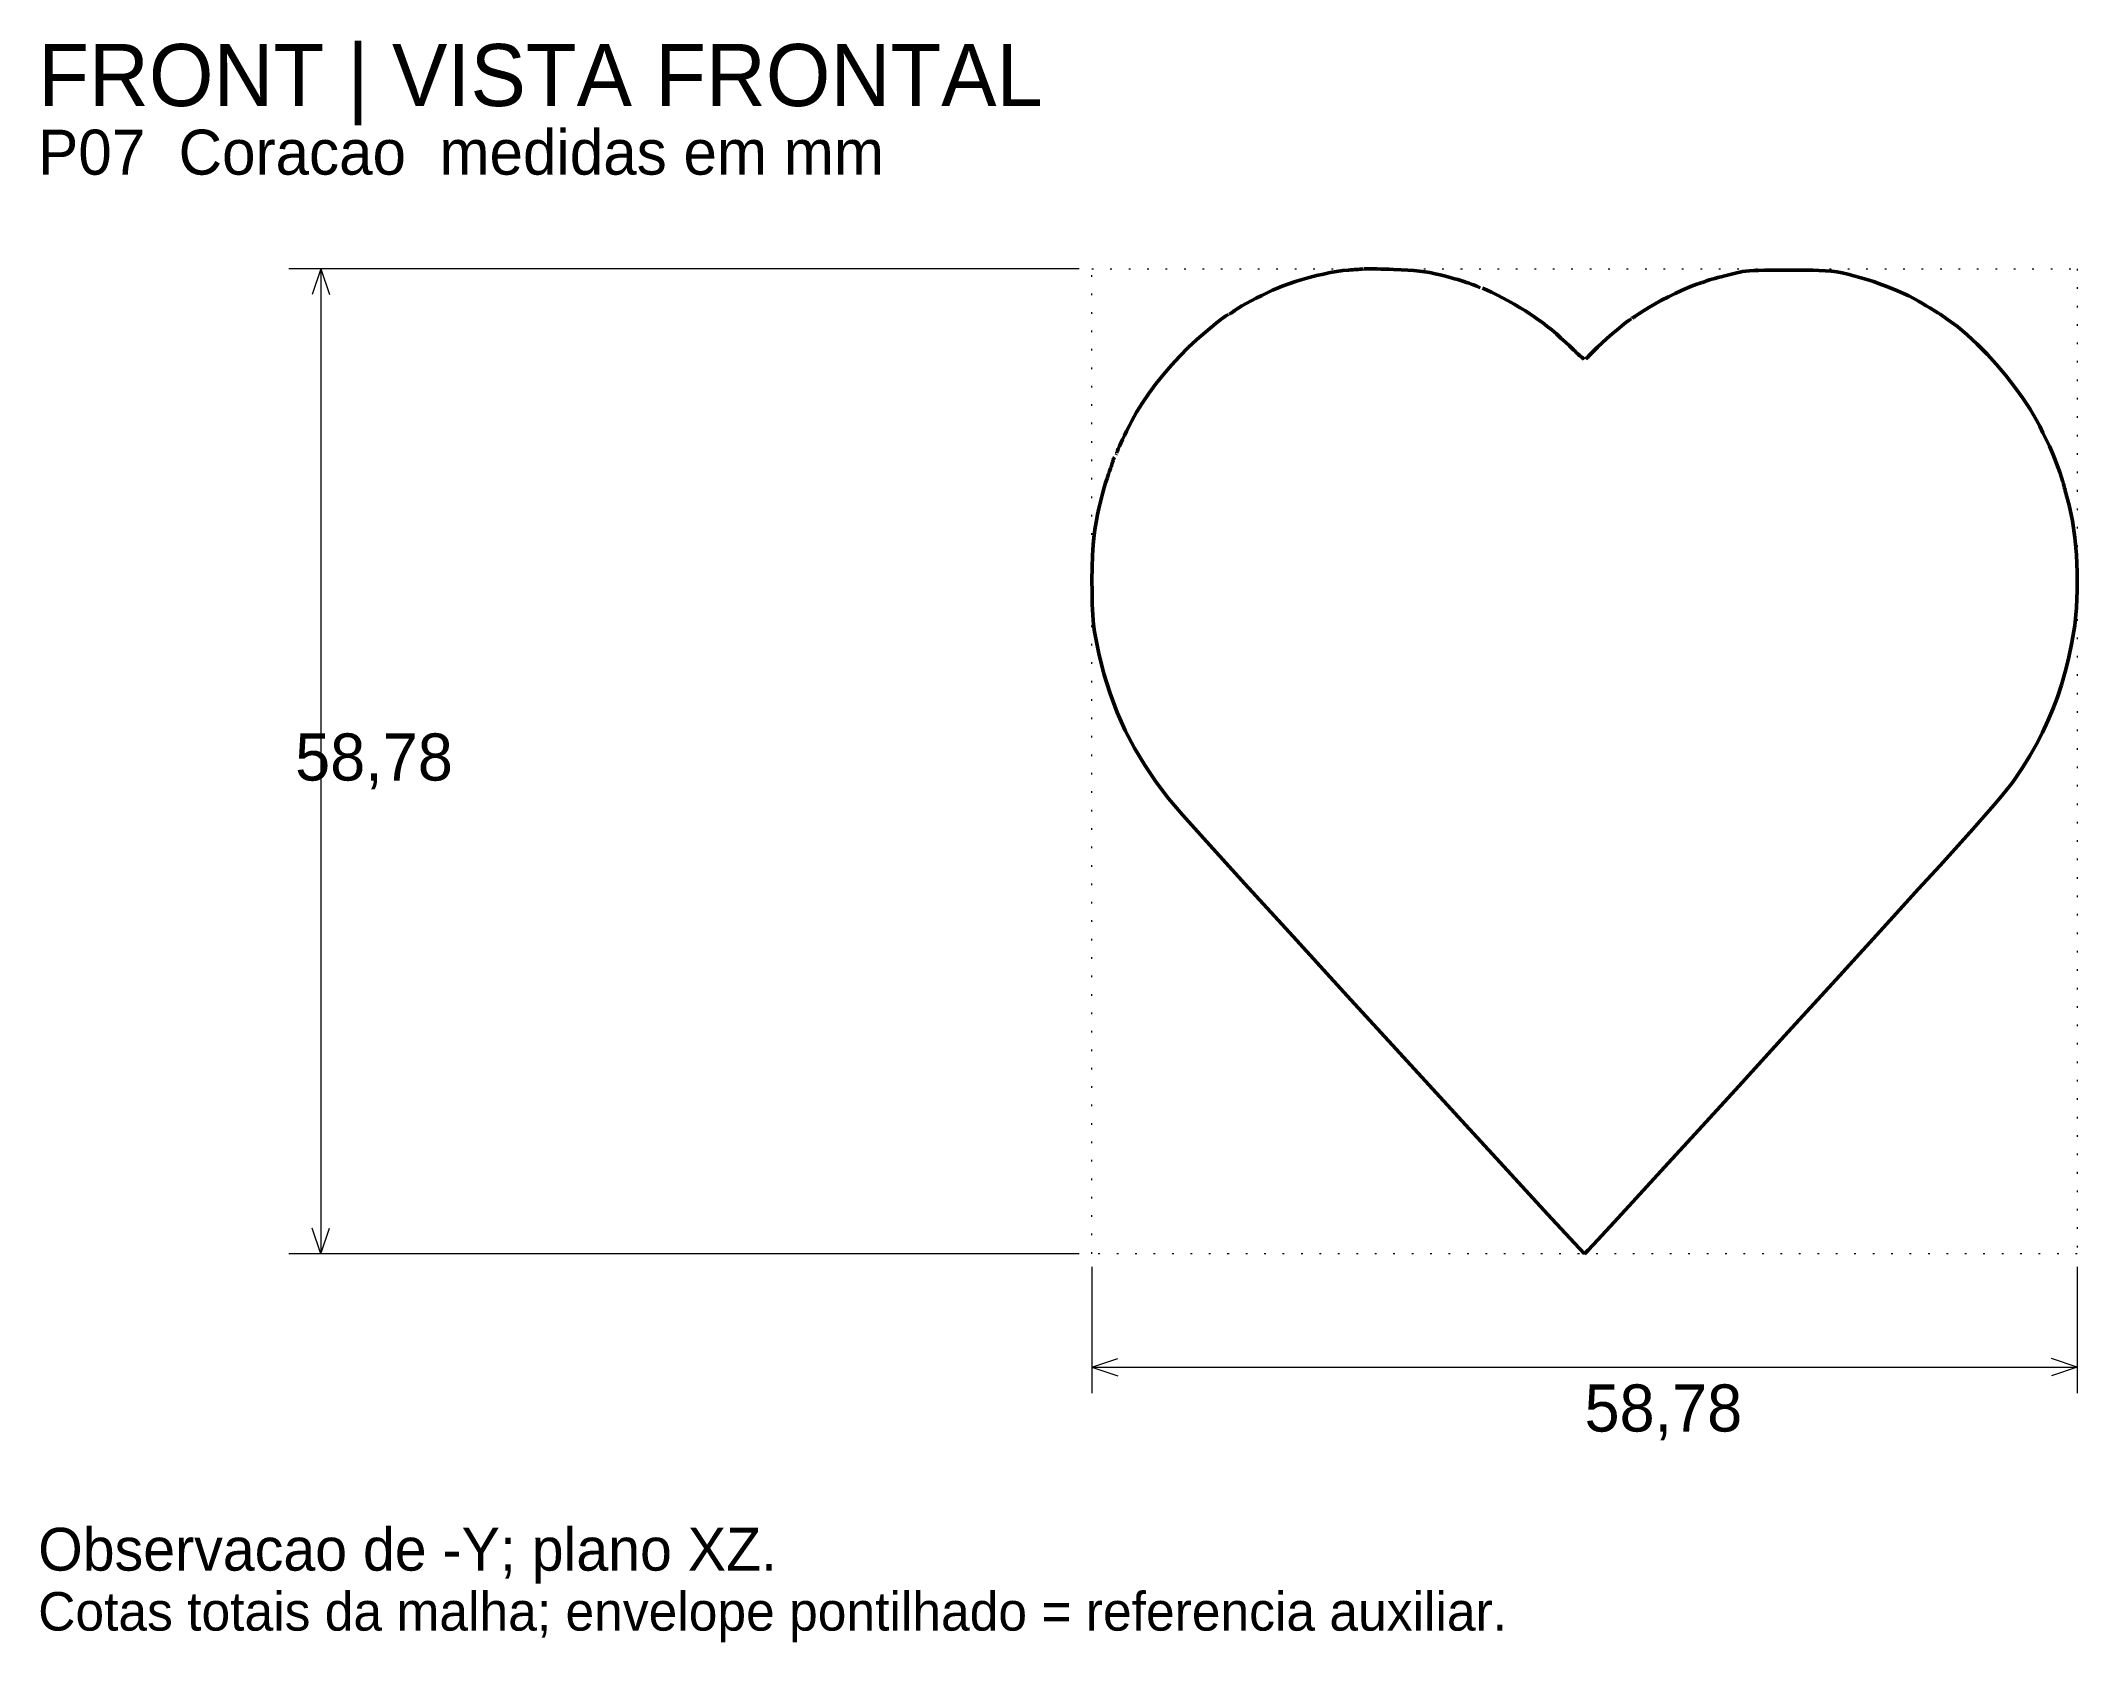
# Model space of a CAD drawing. Header units: millimetres. Extents: x 5 to 127, y 2 to 97.
import ezdxf

# ---------------------------------------------------------------- set-up
doc = ezdxf.new("R2010")
doc.units = ezdxf.units.MM
doc.linetypes.add('DOTTED', pattern=[1, 0, -1])
doc.linetypes.add('HIDDEN', pattern=[4.5, 3, -1.5])
for name, color, linetype, lineweight in [('HIDDEN', 8, 'HIDDEN', 25), ('REFERENCE', 8, 'DOTTED', 13), ('TEXT', 7, 'CONTINUOUS', 18), ('THIN', 7, 'CONTINUOUS', 18), ('VISIBLE', 7, 'CONTINUOUS', 50)]:
    doc.layers.add(name, color=color, linetype=linetype, lineweight=lineweight)

msp = doc.modelspace()

# ---------------------------------------------------------------- linework, layer by layer
at = {"layer": 'HIDDEN'}
for p, q in [((78.8, 82.55), (79.08, 82.67)), ((79.08, 82.67), (79.46, 82.81)), ((79.46, 82.81), (79.86, 82.94)), ((79.86, 82.94), (80.27, 83.07)), ((80.27, 83.07), (80.69, 83.19)), ((80.69, 83.19), (81.11, 83.3)), ((81.11, 83.3), (81.53, 83.39)), ((81.53, 83.39), (81.93, 83.47)), ((81.93, 83.47), (82.32, 83.54)), ((82.32, 83.54), (82.69, 83.59)), ((82.69, 83.59), (83.03, 83.62)), ((83.03, 83.62), (83.16, 83.63)), ((83.16, 83.63), (83.28, 83.64)), ((83.28, 83.64), (83.39, 83.65)), ((83.39, 83.65), (83.51, 83.66)), ((83.51, 83.66), (83.61, 83.66)), ((83.61, 83.66), (83.7, 83.67)), ((83.7, 83.67), (83.79, 83.68)), ((83.79, 83.68), (83.85, 83.68)), ((83.85, 83.68), (83.91, 83.69)), ((83.94, 83.7), (83.99, 83.7)), ((83.99, 83.7), (84.2, 83.7)), ((84.2, 83.7), (84.35, 83.69)), ((84.35, 83.69), (84.53, 83.69)), ((84.53, 83.69), (84.73, 83.69)), ((84.73, 83.69), (84.96, 83.68)), ((84.96, 83.68), (85.2, 83.68)), ((85.2, 83.68), (85.46, 83.67)), ((85.46, 83.67), (85.72, 83.66)), ((85.72, 83.66), (86.17, 83.64)), ((86.17, 83.64), (86.57, 83.62)), ((86.57, 83.62), (86.93, 83.59)), ((86.93, 83.59), (87.27, 83.56)), ((87.27, 83.56), (87.58, 83.52)), ((87.58, 83.52), (87.89, 83.47)), ((87.89, 83.47), (88.19, 83.41)), ((88.19, 83.41), (88.5, 83.34)), ((88.5, 83.34), (88.82, 83.26)), ((88.82, 83.26), (89.16, 83.17)), ((89.16, 83.17), (89.36, 83.11)), ((89.36, 83.11), (89.55, 83.06)), ((89.55, 83.06), (89.73, 83)), ((89.73, 83), (89.91, 82.95)), ((89.91, 82.95), (90.07, 82.89)), ((90.07, 82.89), (90.22, 82.84)), ((90.22, 82.84), (90.35, 82.79)), ((90.35, 82.79), (90.48, 82.75)), ((90.48, 82.75), (90.59, 82.7)), ((90.59, 82.7), (90.69, 82.66)), ((90.69, 82.66), (90.73, 82.64)), ((90.73, 82.64), (90.77, 82.62)), ((90.77, 82.62), (90.81, 82.6)), ((103.26, 82.57), (103.59, 82.7)), ((103.59, 82.7), (103.87, 82.8)), ((103.87, 82.8), (103.91, 82.81)), ((103.91, 82.81), (103.95, 82.83)), ((103.95, 82.83), (104, 82.84)), ((104, 82.84), (104.1, 82.88)), ((104.1, 82.88), (104.15, 82.89)), ((104.15, 82.89), (104.2, 82.91)), ((104.2, 82.91), (104.25, 82.93)), ((104.25, 82.93), (104.3, 82.94)), ((104.3, 82.94), (104.34, 82.96)), ((104.34, 82.96), (104.44, 83)), ((104.44, 83), (104.57, 83.04)), ((104.57, 83.04), (104.71, 83.08)), ((104.71, 83.08), (104.88, 83.13)), ((104.88, 83.13), (105.06, 83.18)), ((105.06, 83.18), (105.26, 83.23)), ((105.26, 83.23), (105.48, 83.29)), ((105.48, 83.29), (105.71, 83.34)), ((105.71, 83.34), (105.95, 83.4)), ((105.95, 83.4), (106.2, 83.46)), ((106.2, 83.46), (106.37, 83.5)), ((106.37, 83.5), (106.54, 83.53)), ((106.54, 83.53), (106.73, 83.55)), ((106.73, 83.55), (106.95, 83.57)), ((106.95, 83.57), (107.2, 83.59)), ((107.2, 83.59), (107.49, 83.6)), ((107.49, 83.6), (107.84, 83.61)), ((107.84, 83.61), (108.26, 83.61)), ((108.26, 83.61), (108.75, 83.62)), ((108.75, 83.62), (109.32, 83.62)), ((109.32, 83.62), (110.02, 83.62)), ((110.02, 83.62), (110.6, 83.61)), ((110.6, 83.61), (111.08, 83.6)), ((111.08, 83.6), (111.49, 83.58)), ((111.49, 83.58), (111.85, 83.56)), ((111.85, 83.56), (112.17, 83.51)), ((112.17, 83.51), (112.48, 83.46)), ((112.48, 83.46), (112.81, 83.38)), ((112.81, 83.38), (113.17, 83.29)), ((113.17, 83.29), (113.59, 83.17)), ((113.59, 83.17), (113.96, 83.06)), ((113.96, 83.06), (114.34, 82.94)), ((114.34, 82.94), (114.71, 82.81)), ((114.71, 82.81), (115.08, 82.67)), ((115.08, 82.67), (115.44, 82.53)), ((76.45, 81.35), (76.67, 81.49)), ((76.67, 81.49), (76.93, 81.63)), ((76.93, 81.63), (77.22, 81.79)), ((77.22, 81.79), (77.53, 81.95)), ((77.53, 81.95), (77.85, 82.11)), ((77.85, 82.11), (78.17, 82.27)), ((78.17, 82.27), (78.49, 82.42)), ((78.49, 82.42), (78.8, 82.55)), ((90.81, 82.6), (90.85, 82.59)), ((90.85, 82.59), (90.89, 82.57)), ((91.02, 82.54), (91.12, 82.51)), ((91.12, 82.51), (91.31, 82.43)), ((91.31, 82.43), (91.56, 82.31)), ((91.56, 82.31), (91.87, 82.15)), ((91.87, 82.15), (92.21, 81.97)), ((92.21, 81.97), (92.56, 81.78)), ((92.56, 81.78), (92.92, 81.58)), ((92.92, 81.58), (93.27, 81.38)), ((100.63, 81.2), (100.95, 81.4)), ((100.95, 81.4), (101.32, 81.61)), ((101.32, 81.61), (101.71, 81.82)), ((101.71, 81.82), (102.11, 82.03)), ((102.11, 82.03), (102.51, 82.23)), ((102.51, 82.23), (102.9, 82.41)), ((102.9, 82.41), (103.26, 82.57)), ((115.44, 82.53), (115.79, 82.39)), ((115.79, 82.39), (116.13, 82.23)), ((116.13, 82.23), (116.45, 82.08)), ((116.45, 82.08), (116.75, 81.93)), ((116.75, 81.93), (117.03, 81.77)), ((117.03, 81.77), (117.28, 81.63)), ((117.28, 81.63), (117.5, 81.5)), ((117.5, 81.5), (117.7, 81.38)), ((74.76, 80.14), (74.98, 80.32)), ((74.98, 80.32), (75.16, 80.47)), ((75.16, 80.47), (75.32, 80.59)), ((75.32, 80.59), (75.44, 80.69)), ((75.44, 80.69), (75.55, 80.77)), ((75.55, 80.77), (75.64, 80.83)), ((75.64, 80.83), (75.72, 80.89)), ((75.72, 80.89), (75.8, 80.93)), ((75.8, 80.93), (75.88, 80.98)), ((75.91, 81), (75.94, 81.02)), ((75.94, 81.02), (75.98, 81.04)), ((75.98, 81.04), (76.02, 81.06)), ((76.02, 81.06), (76.1, 81.12)), ((76.1, 81.12), (76.19, 81.18)), ((76.19, 81.18), (76.23, 81.21)), ((76.23, 81.21), (76.27, 81.24)), ((76.27, 81.24), (76.45, 81.35)), ((93.27, 81.38), (93.58, 81.19)), ((93.58, 81.19), (93.85, 81.02)), ((93.85, 81.02), (94.08, 80.86)), ((94.08, 80.86), (94.33, 80.68)), ((94.33, 80.68), (94.6, 80.49)), ((94.6, 80.49), (94.87, 80.27)), ((94.87, 80.27), (95.15, 80.05)), ((99.05, 80.06), (99.33, 80.29)), ((99.33, 80.29), (99.57, 80.49)), ((99.57, 80.49), (99.77, 80.63)), ((99.77, 80.63), (99.91, 80.72)), ((99.95, 80.75), (99.98, 80.77)), ((99.98, 80.77), (100.03, 80.79)), ((100.03, 80.79), (100.07, 80.82)), ((100.07, 80.82), (100.12, 80.86)), ((100.12, 80.86), (100.17, 80.89)), ((100.17, 80.89), (100.23, 80.93)), ((100.23, 80.93), (100.29, 80.97)), ((100.29, 80.97), (100.35, 81.01)), ((100.35, 81.01), (100.63, 81.2)), ((117.7, 81.38), (117.87, 81.28)), ((117.87, 81.28), (118.03, 81.18)), ((118.03, 81.18), (118.18, 81.08)), ((118.18, 81.08), (118.32, 80.99)), ((118.32, 80.99), (118.47, 80.89)), ((118.47, 80.89), (118.61, 80.79)), ((118.61, 80.79), (118.77, 80.68)), ((118.77, 80.68), (119.35, 80.25)), ((119.35, 80.25), (119.94, 79.75)), ((72.96, 78.49), (73.47, 79)), ((73.47, 79), (73.98, 79.48)), ((73.98, 79.48), (74.49, 79.92)), ((74.49, 79.92), (74.76, 80.14)), ((95.15, 80.05), (95.43, 79.81)), ((95.43, 79.81), (95.7, 79.57)), ((95.7, 79.57), (95.97, 79.33)), ((95.97, 79.33), (96.22, 79.1)), ((96.22, 79.1), (96.46, 78.87)), ((97.64, 78.79), (97.89, 79.02)), ((97.89, 79.02), (98.16, 79.28)), ((98.16, 79.28), (98.45, 79.54)), ((98.45, 79.54), (98.76, 79.81)), ((98.76, 79.81), (99.05, 80.06)), ((119.94, 79.75), (120.53, 79.2)), ((120.53, 79.2), (121.12, 78.61)), ((71.99, 77.4), (72.47, 77.95)), ((72.47, 77.95), (72.96, 78.49)), ((96.46, 78.87), (96.55, 78.78)), ((96.55, 78.78), (96.64, 78.69)), ((96.64, 78.69), (96.73, 78.61)), ((96.73, 78.61), (96.81, 78.53)), ((96.81, 78.53), (96.89, 78.46)), ((96.89, 78.46), (96.96, 78.41)), ((96.96, 78.41), (97.01, 78.36)), ((97.01, 78.36), (97.06, 78.33)), ((97.06, 78.33), (97.09, 78.3)), ((97.18, 78.33), (97.21, 78.35)), ((97.21, 78.35), (97.25, 78.38)), ((97.25, 78.38), (97.29, 78.41)), ((97.29, 78.41), (97.33, 78.45)), ((97.33, 78.45), (97.37, 78.5)), ((97.37, 78.5), (97.41, 78.54)), ((97.41, 78.54), (97.45, 78.59)), ((97.45, 78.59), (97.64, 78.79)), ((121.12, 78.61), (121.69, 77.98)), ((121.69, 77.98), (122.24, 77.33)), ((71.12, 76.26), (71.54, 76.83)), ((71.54, 76.83), (71.99, 77.4)), ((122.24, 77.33), (122.77, 76.66)), ((122.77, 76.66), (123.25, 75.99)), ((70.39, 75.15), (70.73, 75.7)), ((70.73, 75.7), (71.12, 76.26)), ((123.25, 75.99), (123.7, 75.32)), ((69.79, 74.02), (69.94, 74.31)), ((69.94, 74.31), (70.1, 74.62)), ((70.1, 74.62), (70.39, 75.15)), ((123.7, 75.32), (124.08, 74.66)), ((124.08, 74.66), (124.27, 74.3)), ((124.27, 74.3), (124.46, 73.92)), ((69.24, 72.84), (69.29, 72.96)), ((69.29, 72.96), (69.36, 73.11)), ((69.36, 73.11), (69.44, 73.3)), ((69.44, 73.3), (69.54, 73.51)), ((69.54, 73.51), (69.66, 73.75)), ((69.66, 73.75), (69.79, 74.02)), ((124.46, 73.92), (124.65, 73.52)), ((124.65, 73.52), (124.84, 73.11)), ((124.84, 73.11), (125.02, 72.7)), ((68.78, 71.62), (68.84, 71.79)), ((68.84, 71.79), (68.87, 71.87)), ((68.87, 71.87), (68.89, 71.95)), ((68.89, 71.95), (68.92, 72.03)), ((68.92, 72.03), (68.94, 72.1)), ((68.94, 72.1), (68.95, 72.16)), ((68.95, 72.16), (68.97, 72.21)), ((68.97, 72.21), (68.98, 72.26)), ((68.98, 72.26), (68.99, 72.3)), ((68.99, 72.3), (69.01, 72.35)), ((69.01, 72.35), (69.03, 72.39)), ((69.03, 72.39), (69.06, 72.46)), ((69.17, 72.6), (69.18, 72.63)), ((69.2, 72.7), (69.21, 72.75)), ((69.21, 72.75), (69.24, 72.84)), ((125.02, 72.7), (125.18, 72.31)), ((125.18, 72.31), (125.33, 71.93)), ((125.33, 71.93), (125.46, 71.57)), ((68.37, 70.35), (68.46, 70.64)), ((68.46, 70.64), (68.54, 70.92)), ((68.54, 70.92), (68.63, 71.19)), ((68.63, 71.19), (68.72, 71.46)), ((68.72, 71.46), (68.75, 71.54)), ((68.75, 71.54), (68.78, 71.62)), ((125.46, 71.57), (125.57, 71.25)), ((125.57, 71.25), (125.65, 70.98)), ((125.65, 70.98), (125.66, 70.94)), ((125.66, 70.94), (125.67, 70.89)), ((125.67, 70.89), (125.69, 70.84)), ((125.69, 70.84), (125.7, 70.78)), ((125.7, 70.78), (125.72, 70.73)), ((125.72, 70.73), (125.73, 70.67)), ((125.73, 70.67), (125.75, 70.61)), ((125.75, 70.61), (125.77, 70.56)), ((125.77, 70.56), (125.78, 70.51)), ((125.78, 70.51), (125.79, 70.46)), ((68.06, 69.04), (68.14, 69.39)), ((68.14, 69.39), (68.22, 69.72)), ((68.22, 69.72), (68.29, 70.04)), ((68.29, 70.04), (68.37, 70.35)), ((125.79, 70.46), (126.03, 69.59)), ((126.03, 69.59), (126.22, 68.65)), ((67.85, 67.82), (67.92, 68.27)), ((67.92, 68.27), (67.99, 68.67)), ((67.99, 68.67), (68.06, 69.04)), ((126.22, 68.65), (126.36, 67.66)), ((67.76, 66.6), (67.8, 67.25)), ((67.8, 67.25), (67.85, 67.82)), ((126.36, 67.66), (126.46, 66.63)), ((67.72, 65.14), (67.74, 65.88)), ((67.74, 65.88), (67.76, 66.6)), ((126.46, 66.63), (126.5, 65.58)), ((67.72, 65.14), (67.73, 64.4)), ((67.73, 64.4), (67.74, 63.69)), ((126.45, 63.46), (126.5, 64.52)), ((126.5, 64.52), (126.5, 65.58)), ((67.74, 63.69), (67.77, 63.04)), ((126.35, 62.42), (126.45, 63.46)), ((67.77, 63.04), (67.82, 62.48)), ((67.82, 62.48), (67.88, 62.03)), ((67.88, 62.03), (68.13, 60.75)), ((126.19, 61.4), (126.35, 62.42)), ((68.13, 60.75), (68.44, 59.53)), ((125.99, 60.43), (126.19, 61.4)), ((125.57, 58.88), (125.79, 59.64)), ((125.79, 59.64), (125.99, 60.43)), ((68.44, 59.53), (68.81, 58.36)), ((68.81, 58.36), (69.23, 57.23)), ((125.32, 58.14), (125.57, 58.88)), ((69.23, 57.23), (69.71, 56.15)), ((124.75, 56.72), (125.05, 57.42)), ((125.05, 57.42), (125.32, 58.14)), ((69.71, 56.15), (70.26, 55.09)), ((124.07, 55.33), (124.43, 56.02)), ((124.43, 56.02), (124.75, 56.72)), ((70.26, 55.09), (70.87, 54.07)), ((123.68, 54.64), (124.07, 55.33)), ((70.87, 54.07), (71.55, 53.07)), ((122.79, 53.25), (123.25, 53.95)), ((123.25, 53.95), (123.68, 54.64)), ((71.55, 53.07), (72.3, 52.09)), ((121.99, 52.22), (122.33, 52.64)), ((122.33, 52.64), (122.59, 52.97)), ((122.59, 52.97), (122.79, 53.25)), ((72.3, 52.09), (73.12, 51.12)), ((73.12, 51.12), (74.58, 49.51)), ((120.27, 50.26), (120.98, 51.06)), ((120.98, 51.06), (121.55, 51.71)), ((121.55, 51.71), (121.99, 52.22)), ((119.39, 49.28), (120.27, 50.26)), ((74.58, 49.51), (76.85, 47)), ((118.32, 48.1), (119.39, 49.28)), ((117.04, 46.69), (118.32, 48.1)), ((76.85, 47), (79.72, 43.86)), ((115.52, 45.02), (117.04, 46.69)), ((112.12, 41.29), (115.52, 45.02)), ((79.72, 43.86), (82.95, 40.32)), ((82.95, 40.32), (86.31, 36.65)), ((109.04, 37.92), (112.12, 41.29)), ((106.31, 34.92), (109.04, 37.92)), ((86.31, 36.65), (89.58, 33.09)), ((103.92, 32.31), (106.31, 34.92)), ((89.58, 33.09), (92.52, 29.88)), ((101.88, 30.08), (103.92, 32.31)), ((92.52, 29.88), (94.91, 27.29)), ((100.19, 28.24), (101.88, 30.08)), ((98.87, 26.8), (100.19, 28.24)), ((94.91, 27.29), (96.52, 25.55)), ((97.91, 25.76), (98.87, 26.8)), ((96.52, 25.55), (97.11, 24.92)), ((97.33, 25.13), (97.91, 25.76)), ((97.11, 24.92), (97.33, 25.13))]:
    msp.add_line(p, q, dxfattribs=at)
at = {"layer": 'REFERENCE'}
for p, q in [((67.72, 83.7), (126.5, 83.7)), ((67.72, 24.92), (67.72, 83.7)), ((126.5, 83.7), (126.5, 24.92)), ((126.5, 24.92), (67.72, 24.92))]:
    msp.add_line(p, q, dxfattribs=at)
at = {"layer": 'THIN'}
for p, q in [((66.96, 83.7), (19.81, 83.7)), ((21.72, 83.7), (21.21, 82.16)), ((21.72, 83.7), (21.72, 24.92)), ((21.72, 83.7), (22.23, 82.16)), ((21.72, 24.92), (21.21, 26.45)), ((21.72, 24.92), (22.23, 26.45)), ((66.96, 24.92), (19.81, 24.92)), ((67.72, 24.15), (67.72, 16.61)), ((126.5, 24.15), (126.5, 16.61)), ((67.72, 18.15), (69.26, 18.66)), ((126.5, 18.15), (124.97, 18.66)), ((67.72, 18.15), (126.5, 18.15)), ((67.72, 18.15), (69.26, 17.63)), ((126.5, 18.15), (124.97, 17.63))]:
    msp.add_line(p, q, dxfattribs=at)
at = {"layer": 'VISIBLE'}
for p, q in [((78.8, 82.55), (79.08, 82.67)), ((79.08, 82.67), (79.46, 82.81)), ((79.46, 82.81), (79.86, 82.94)), ((79.86, 82.94), (80.27, 83.07)), ((80.27, 83.07), (80.69, 83.19)), ((80.69, 83.19), (81.11, 83.3)), ((81.11, 83.3), (81.53, 83.39)), ((81.53, 83.39), (81.93, 83.47)), ((81.93, 83.47), (82.32, 83.54)), ((82.32, 83.54), (82.69, 83.59)), ((82.69, 83.59), (83.03, 83.62)), ((83.03, 83.62), (83.16, 83.63)), ((83.16, 83.63), (83.28, 83.64)), ((83.28, 83.64), (83.39, 83.65)), ((83.39, 83.65), (83.51, 83.66)), ((83.51, 83.66), (83.61, 83.66)), ((83.61, 83.66), (83.7, 83.67)), ((83.7, 83.67), (83.79, 83.68)), ((83.79, 83.68), (83.85, 83.68)), ((83.85, 83.68), (83.91, 83.69)), ((83.94, 83.7), (83.99, 83.7)), ((83.99, 83.7), (84.2, 83.7)), ((84.2, 83.7), (84.35, 83.69)), ((84.35, 83.69), (84.53, 83.69)), ((84.53, 83.69), (84.73, 83.69)), ((84.73, 83.69), (84.96, 83.68)), ((84.96, 83.68), (85.2, 83.68)), ((85.2, 83.68), (85.46, 83.67)), ((85.46, 83.67), (85.72, 83.66)), ((85.72, 83.66), (86.17, 83.64)), ((86.17, 83.64), (86.57, 83.62)), ((86.57, 83.62), (86.93, 83.59)), ((86.93, 83.59), (87.27, 83.56)), ((87.27, 83.56), (87.58, 83.52)), ((87.58, 83.52), (87.89, 83.47)), ((87.89, 83.47), (88.19, 83.41)), ((88.19, 83.41), (88.5, 83.34)), ((88.5, 83.34), (88.82, 83.26)), ((88.82, 83.26), (89.16, 83.17)), ((89.16, 83.17), (89.36, 83.11)), ((89.36, 83.11), (89.55, 83.06)), ((89.55, 83.06), (89.73, 83)), ((89.73, 83), (89.91, 82.95)), ((89.91, 82.95), (90.07, 82.89)), ((90.07, 82.89), (90.22, 82.84)), ((90.22, 82.84), (90.35, 82.79)), ((90.35, 82.79), (90.48, 82.75)), ((90.48, 82.75), (90.59, 82.7)), ((90.59, 82.7), (90.69, 82.66)), ((90.69, 82.66), (90.73, 82.64)), ((90.73, 82.64), (90.77, 82.62)), ((90.77, 82.62), (90.81, 82.6)), ((103.26, 82.57), (103.59, 82.7)), ((103.59, 82.7), (103.87, 82.8)), ((103.87, 82.8), (103.91, 82.81)), ((103.91, 82.81), (103.95, 82.83)), ((103.95, 82.83), (104, 82.84)), ((104, 82.84), (104.1, 82.88)), ((104.1, 82.88), (104.15, 82.89)), ((104.15, 82.89), (104.2, 82.91)), ((104.2, 82.91), (104.25, 82.93)), ((104.25, 82.93), (104.3, 82.94)), ((104.3, 82.94), (104.34, 82.96)), ((104.34, 82.96), (104.44, 83)), ((104.44, 83), (104.57, 83.04)), ((104.57, 83.04), (104.71, 83.08)), ((104.71, 83.08), (104.88, 83.13)), ((104.88, 83.13), (105.06, 83.18)), ((105.06, 83.18), (105.26, 83.23)), ((105.26, 83.23), (105.48, 83.29)), ((105.48, 83.29), (105.71, 83.34)), ((105.71, 83.34), (105.95, 83.4)), ((105.95, 83.4), (106.2, 83.46)), ((106.2, 83.46), (106.37, 83.5)), ((106.37, 83.5), (106.54, 83.53)), ((106.54, 83.53), (106.73, 83.55)), ((106.73, 83.55), (106.95, 83.57)), ((106.95, 83.57), (107.2, 83.59)), ((107.2, 83.59), (107.49, 83.6)), ((107.49, 83.6), (107.84, 83.61)), ((107.84, 83.61), (108.26, 83.61)), ((108.26, 83.61), (108.75, 83.62)), ((108.75, 83.62), (109.32, 83.62)), ((109.32, 83.62), (110.02, 83.62)), ((110.02, 83.62), (110.6, 83.61)), ((110.6, 83.61), (111.08, 83.6)), ((111.08, 83.6), (111.49, 83.58)), ((111.49, 83.58), (111.85, 83.56)), ((111.85, 83.56), (112.17, 83.51)), ((112.17, 83.51), (112.48, 83.46)), ((112.48, 83.46), (112.81, 83.38)), ((112.81, 83.38), (113.17, 83.29)), ((113.17, 83.29), (113.59, 83.17)), ((113.59, 83.17), (113.96, 83.06)), ((113.96, 83.06), (114.34, 82.94)), ((114.34, 82.94), (114.71, 82.81)), ((114.71, 82.81), (115.08, 82.67)), ((115.08, 82.67), (115.44, 82.53)), ((76.45, 81.35), (76.67, 81.49)), ((76.67, 81.49), (76.93, 81.63)), ((76.93, 81.63), (77.22, 81.79)), ((77.22, 81.79), (77.53, 81.95)), ((77.53, 81.95), (77.85, 82.11)), ((77.85, 82.11), (78.17, 82.27)), ((78.17, 82.27), (78.49, 82.42)), ((78.49, 82.42), (78.8, 82.55)), ((90.81, 82.6), (90.85, 82.59)), ((90.85, 82.59), (90.89, 82.57)), ((91.02, 82.54), (91.12, 82.51)), ((91.12, 82.51), (91.31, 82.43)), ((91.31, 82.43), (91.56, 82.31)), ((91.56, 82.31), (91.87, 82.15)), ((91.87, 82.15), (92.21, 81.97)), ((92.21, 81.97), (92.56, 81.78)), ((92.56, 81.78), (92.92, 81.58)), ((92.92, 81.58), (93.27, 81.38)), ((100.63, 81.2), (100.95, 81.4)), ((100.95, 81.4), (101.32, 81.61)), ((101.32, 81.61), (101.71, 81.82)), ((101.71, 81.82), (102.11, 82.03)), ((102.11, 82.03), (102.51, 82.23)), ((102.51, 82.23), (102.9, 82.41)), ((102.9, 82.41), (103.26, 82.57)), ((115.44, 82.53), (115.79, 82.39)), ((115.79, 82.39), (116.13, 82.23)), ((116.13, 82.23), (116.45, 82.08)), ((116.45, 82.08), (116.75, 81.93)), ((116.75, 81.93), (117.03, 81.77)), ((117.03, 81.77), (117.28, 81.63)), ((117.28, 81.63), (117.5, 81.5)), ((117.5, 81.5), (117.7, 81.38)), ((74.76, 80.14), (74.98, 80.32)), ((74.98, 80.32), (75.16, 80.47)), ((75.16, 80.47), (75.32, 80.59)), ((75.32, 80.59), (75.44, 80.69)), ((75.44, 80.69), (75.55, 80.77)), ((75.55, 80.77), (75.64, 80.83)), ((75.64, 80.83), (75.72, 80.89)), ((75.72, 80.89), (75.8, 80.93)), ((75.8, 80.93), (75.88, 80.98)), ((75.91, 81), (75.94, 81.02)), ((75.94, 81.02), (75.98, 81.04)), ((75.98, 81.04), (76.02, 81.06)), ((76.02, 81.06), (76.1, 81.12)), ((76.1, 81.12), (76.19, 81.18)), ((76.19, 81.18), (76.23, 81.21)), ((76.23, 81.21), (76.27, 81.24)), ((76.27, 81.24), (76.45, 81.35)), ((93.27, 81.38), (93.58, 81.19)), ((93.58, 81.19), (93.85, 81.02)), ((93.85, 81.02), (94.08, 80.86)), ((94.08, 80.86), (94.33, 80.68)), ((94.33, 80.68), (94.6, 80.49)), ((94.6, 80.49), (94.87, 80.27)), ((94.87, 80.27), (95.15, 80.05)), ((99.05, 80.06), (99.33, 80.29)), ((99.33, 80.29), (99.57, 80.49)), ((99.57, 80.49), (99.77, 80.63)), ((99.77, 80.63), (99.91, 80.72)), ((99.95, 80.75), (99.98, 80.77)), ((99.98, 80.77), (100.03, 80.79)), ((100.03, 80.79), (100.07, 80.82)), ((100.07, 80.82), (100.12, 80.86)), ((100.12, 80.86), (100.17, 80.89)), ((100.17, 80.89), (100.23, 80.93)), ((100.23, 80.93), (100.29, 80.97)), ((100.29, 80.97), (100.35, 81.01)), ((100.35, 81.01), (100.63, 81.2)), ((117.7, 81.38), (117.87, 81.28)), ((117.87, 81.28), (118.03, 81.18)), ((118.03, 81.18), (118.18, 81.08)), ((118.18, 81.08), (118.32, 80.99)), ((118.32, 80.99), (118.47, 80.89)), ((118.47, 80.89), (118.61, 80.79)), ((118.61, 80.79), (118.77, 80.68)), ((118.77, 80.68), (119.35, 80.25)), ((119.35, 80.25), (119.94, 79.75)), ((72.96, 78.49), (73.47, 79)), ((73.47, 79), (73.98, 79.48)), ((73.98, 79.48), (74.49, 79.92)), ((74.49, 79.92), (74.76, 80.14)), ((95.15, 80.05), (95.43, 79.81)), ((95.43, 79.81), (95.7, 79.57)), ((95.7, 79.57), (95.97, 79.33)), ((95.97, 79.33), (96.22, 79.1)), ((96.22, 79.1), (96.46, 78.87)), ((97.64, 78.79), (97.89, 79.02)), ((97.89, 79.02), (98.16, 79.28)), ((98.16, 79.28), (98.45, 79.54)), ((98.45, 79.54), (98.76, 79.81)), ((98.76, 79.81), (99.05, 80.06)), ((119.94, 79.75), (120.53, 79.2)), ((120.53, 79.2), (121.12, 78.61)), ((71.99, 77.4), (72.47, 77.95)), ((72.47, 77.95), (72.96, 78.49)), ((96.46, 78.87), (96.55, 78.78)), ((96.55, 78.78), (96.64, 78.69)), ((96.64, 78.69), (96.73, 78.61)), ((96.73, 78.61), (96.81, 78.53)), ((96.81, 78.53), (96.89, 78.46)), ((96.89, 78.46), (96.96, 78.41)), ((96.96, 78.41), (97.01, 78.36)), ((97.01, 78.36), (97.06, 78.33)), ((97.06, 78.33), (97.09, 78.3)), ((97.18, 78.33), (97.21, 78.35)), ((97.21, 78.35), (97.25, 78.38)), ((97.25, 78.38), (97.29, 78.41)), ((97.29, 78.41), (97.33, 78.45)), ((97.33, 78.45), (97.37, 78.5)), ((97.37, 78.5), (97.41, 78.54)), ((97.41, 78.54), (97.45, 78.59)), ((97.45, 78.59), (97.64, 78.79)), ((121.12, 78.61), (121.69, 77.98)), ((121.69, 77.98), (122.24, 77.33)), ((71.12, 76.26), (71.54, 76.83)), ((71.54, 76.83), (71.99, 77.4)), ((122.24, 77.33), (122.77, 76.66)), ((122.77, 76.66), (123.25, 75.99)), ((70.39, 75.15), (70.73, 75.7)), ((70.73, 75.7), (71.12, 76.26)), ((123.25, 75.99), (123.7, 75.32)), ((69.79, 74.02), (69.94, 74.31)), ((69.94, 74.31), (70.1, 74.62)), ((70.1, 74.62), (70.39, 75.15)), ((123.7, 75.32), (124.08, 74.66)), ((124.08, 74.66), (124.27, 74.3)), ((124.27, 74.3), (124.46, 73.92)), ((69.24, 72.84), (69.29, 72.96)), ((69.29, 72.96), (69.36, 73.11)), ((69.36, 73.11), (69.44, 73.3)), ((69.44, 73.3), (69.54, 73.51)), ((69.54, 73.51), (69.66, 73.75)), ((69.66, 73.75), (69.79, 74.02)), ((124.46, 73.92), (124.65, 73.52)), ((124.65, 73.52), (124.84, 73.11)), ((124.84, 73.11), (125.02, 72.7)), ((68.78, 71.62), (68.84, 71.79)), ((68.84, 71.79), (68.87, 71.87)), ((68.87, 71.87), (68.89, 71.95)), ((68.89, 71.95), (68.92, 72.03)), ((68.92, 72.03), (68.94, 72.1)), ((68.94, 72.1), (68.95, 72.16)), ((68.95, 72.16), (68.97, 72.21)), ((68.97, 72.21), (68.98, 72.26)), ((68.98, 72.26), (68.99, 72.3)), ((68.99, 72.3), (69.01, 72.35)), ((69.01, 72.35), (69.03, 72.39)), ((69.03, 72.39), (69.06, 72.46)), ((69.17, 72.6), (69.18, 72.63)), ((69.2, 72.7), (69.21, 72.75)), ((69.21, 72.75), (69.24, 72.84)), ((125.02, 72.7), (125.18, 72.31)), ((125.18, 72.31), (125.33, 71.93)), ((125.33, 71.93), (125.46, 71.57)), ((68.37, 70.35), (68.46, 70.64)), ((68.46, 70.64), (68.54, 70.92)), ((68.54, 70.92), (68.63, 71.19)), ((68.63, 71.19), (68.72, 71.46)), ((68.72, 71.46), (68.75, 71.54)), ((68.75, 71.54), (68.78, 71.62)), ((125.46, 71.57), (125.57, 71.25)), ((125.57, 71.25), (125.65, 70.98)), ((125.65, 70.98), (125.66, 70.94)), ((125.66, 70.94), (125.67, 70.89)), ((125.67, 70.89), (125.69, 70.84)), ((125.69, 70.84), (125.7, 70.78)), ((125.7, 70.78), (125.72, 70.73)), ((125.72, 70.73), (125.73, 70.67)), ((125.73, 70.67), (125.75, 70.61)), ((125.75, 70.61), (125.77, 70.56)), ((125.77, 70.56), (125.78, 70.51)), ((125.78, 70.51), (125.79, 70.46)), ((68.06, 69.04), (68.14, 69.39)), ((68.14, 69.39), (68.22, 69.72)), ((68.22, 69.72), (68.29, 70.04)), ((68.29, 70.04), (68.37, 70.35)), ((125.79, 70.46), (126.03, 69.59)), ((126.03, 69.59), (126.22, 68.65)), ((67.85, 67.82), (67.92, 68.27)), ((67.92, 68.27), (67.99, 68.67)), ((67.99, 68.67), (68.06, 69.04)), ((126.22, 68.65), (126.36, 67.66)), ((67.76, 66.6), (67.8, 67.25)), ((67.8, 67.25), (67.85, 67.82)), ((126.36, 67.66), (126.46, 66.63)), ((67.72, 65.14), (67.74, 65.88)), ((67.74, 65.88), (67.76, 66.6)), ((126.46, 66.63), (126.5, 65.58)), ((67.72, 65.14), (67.73, 64.4)), ((67.73, 64.4), (67.74, 63.69)), ((126.45, 63.46), (126.5, 64.52)), ((126.5, 64.52), (126.5, 65.58)), ((67.74, 63.69), (67.77, 63.04)), ((126.35, 62.42), (126.45, 63.46)), ((67.77, 63.04), (67.82, 62.48)), ((67.82, 62.48), (67.88, 62.03)), ((67.88, 62.03), (68.13, 60.75)), ((126.19, 61.4), (126.35, 62.42)), ((68.13, 60.75), (68.44, 59.53)), ((125.99, 60.43), (126.19, 61.4)), ((125.57, 58.88), (125.79, 59.64)), ((125.79, 59.64), (125.99, 60.43)), ((68.44, 59.53), (68.81, 58.36)), ((68.81, 58.36), (69.23, 57.23)), ((125.32, 58.14), (125.57, 58.88)), ((69.23, 57.23), (69.71, 56.15)), ((124.75, 56.72), (125.05, 57.42)), ((125.05, 57.42), (125.32, 58.14)), ((69.71, 56.15), (70.26, 55.09)), ((124.07, 55.33), (124.43, 56.02)), ((124.43, 56.02), (124.75, 56.72)), ((70.26, 55.09), (70.87, 54.07)), ((123.68, 54.64), (124.07, 55.33)), ((70.87, 54.07), (71.55, 53.07)), ((122.79, 53.25), (123.25, 53.95)), ((123.25, 53.95), (123.68, 54.64)), ((71.55, 53.07), (72.3, 52.09)), ((121.99, 52.22), (122.33, 52.64)), ((122.33, 52.64), (122.59, 52.97)), ((122.59, 52.97), (122.79, 53.25)), ((72.3, 52.09), (73.12, 51.12)), ((73.12, 51.12), (74.58, 49.51)), ((120.27, 50.26), (120.98, 51.06)), ((120.98, 51.06), (121.55, 51.71)), ((121.55, 51.71), (121.99, 52.22)), ((119.39, 49.28), (120.27, 50.26)), ((74.58, 49.51), (76.85, 47)), ((118.32, 48.1), (119.39, 49.28)), ((117.04, 46.69), (118.32, 48.1)), ((76.85, 47), (79.72, 43.86)), ((115.52, 45.02), (117.04, 46.69)), ((112.12, 41.29), (115.52, 45.02)), ((79.72, 43.86), (82.95, 40.32)), ((82.95, 40.32), (86.31, 36.65)), ((109.04, 37.92), (112.12, 41.29)), ((106.31, 34.92), (109.04, 37.92)), ((86.31, 36.65), (89.58, 33.09)), ((103.92, 32.31), (106.31, 34.92)), ((89.58, 33.09), (92.52, 29.88)), ((101.88, 30.08), (103.92, 32.31)), ((92.52, 29.88), (94.91, 27.29)), ((100.19, 28.24), (101.88, 30.08)), ((98.87, 26.8), (100.19, 28.24)), ((94.91, 27.29), (96.52, 25.55)), ((97.91, 25.76), (98.87, 26.8)), ((96.52, 25.55), (97.11, 24.92)), ((97.33, 25.13), (97.91, 25.76)), ((97.11, 24.92), (97.33, 25.13))]:
    msp.add_line(p, q, dxfattribs=at)

# ---------------------------------------------------------------- texts
at = {"layer": 'TEXT'}
for s, height, p in [('FRONT | VISTA FRONTAL', 3.7057, (4.86, 93.41)), ('P07  Coracao  medidas em mm', 2.6834, (4.86, 89.32)), ('58,78', 2.811, (20.19, 53.16)), ('58,78', 2.811, (97.11, 14.31)), ('Observacao de -Y; plano XZ.', 2.5557, (4.86, 6.01)), ('Cotas totais da malha; envelope pontilhado = referencia auxiliar.', 2.3001, (4.86, 2.43))]:
    msp.add_text(s, height=height, dxfattribs=at).set_placement(p)

doc.saveas('drawing.dxf')
